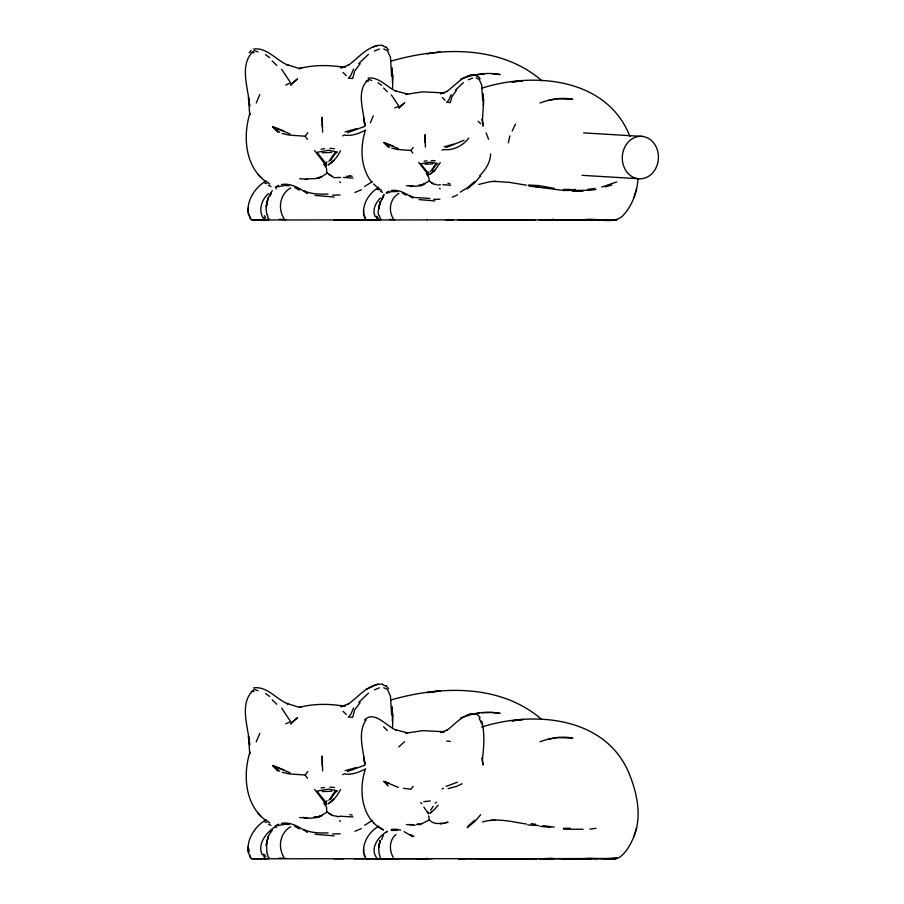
<?xml version="1.0" encoding="UTF-8"?>
<svg xmlns="http://www.w3.org/2000/svg" width="904" height="904" viewBox="0 0 904 904"><rect width="100%" height="100%" fill="white"/><g stroke="black" fill="none" stroke-linecap="round" stroke-linejoin="round"><path stroke-width="1.36" d="M392.924 74.862L392.517 89.044M392.924 713.674L392.517 727.856M483.764 99.542L482.408 120.447L482.239 118.944L483.086 126.221M250.747 219.084C243.131 206.135 253.222 188.857 264.838 181.704M250.747 857.896C243.131 844.946 253.222 827.668 264.838 820.516M364.707 217.977C360.719 206.858 367.939 194.089 377.443 188.213M364.707 856.789C360.719 845.669 367.939 832.9 377.443 827.024M638.066 178.822C636.97 192.71 631.828 206.948 621.726 216.824C611.127 224.689 595.713 217.197 583.634 219.909L597.601 219.887M490.589 153.895C490.42 162.494 485.516 169.681 479.764 175.647M597.601 858.698L583.634 858.721C595.386 857.342 608.109 861.015 619.466 857.444C626.63 852.122 630.969 843.952 634.156 835.804C642.236 814.979 636.732 791.723 628.449 771.903C603.962 715.968 532.818 710.883 481.629 727.031M380.053 840.98L378.64 847.884L379.205 854.314M365.035 131.464C360.108 148.053 360.549 167.669 371.487 181.873M365.035 770.276C358.379 791.079 361.769 819.578 383.578 830.019L379.657 827.397M508.319 142.821L509.856 135.871M634.156 196.993L636.653 188.868M634.156 835.804L636.653 827.68M270.262 195.908L271.46 192.789M382.053 199.705C389.285 182.619 374.188 212.316 379.205 215.502M381.612 839.669L383.511 834.641M271.46 831.601L272.307 829.476L268.138 836.618L266.454 843.782L266.951 853.399M256.239 102.977L259.81 94.547M370.312 122.865L373.273 115.87M256.239 741.788L259.81 733.359M353.588 69.066L350.662 75.778L348.311 78.23L352.684 78.478L354.605 71.201L360.154 63.642M451.107 94.717L448.678 100.299L446.734 102.321L450.361 102.536L451.955 96.491L456.565 90.219M353.588 707.877L350.662 714.589L348.311 717.041L352.684 717.29L354.605 710.013L360.154 702.453M330.819 160.347L335.87 151.725L328.502 150.267L316.954 152.324L326.005 163.567L326.389 165.907L314.581 150.539M432.214 170.483L436.406 163.33L430.293 162.121L420.71 163.827L428.225 173.161L428.541 175.105L418.733 162.347M330.819 799.159L335.87 790.537L328.502 789.079L316.954 791.136L326.005 802.379L326.389 804.718L314.581 789.35M512.24 130.956L515.517 124.051M340.525 150.753C337.644 156.324 333.644 161.985 328.039 165.014L333.926 160.268M440.271 162.528L434.79 170.415L429.908 174.359L434.79 170.415M340.525 789.565C337.644 795.136 333.644 800.797 328.039 803.825L333.926 799.079M326.005 163.567L326.977 161.861M428.225 173.161L429.027 171.737M326.005 802.379L326.977 800.673M328.909 161.443L335.87 151.725M430.632 171.387L436.406 163.33M328.909 800.243L335.87 790.537M430.632 810.199L433.231 806.266M257.979 51.98L254.352 50.488C238.181 63.653 248.6 88.795 249.685 106.197L248.442 97.44L249.741 114.91L249.877 113.328C242.814 136.47 244.984 166.212 265.866 181.704M371.747 80.546L368.753 79.303C355.317 90.23 363.962 111.102 364.877 125.543L364.007 119.486M257.979 690.792L254.352 689.3C238.181 702.464 248.6 727.607 249.685 745.009L248.442 736.251L249.741 753.721L249.877 752.139C242.814 775.282 244.984 805.023 265.866 820.516M366.165 719.81C357.103 732.771 363.498 750.026 364.877 764.355L363.837 757.077L364.741 763.575M272.307 190.665C267.403 197.422 264.838 206.349 266.951 214.587M282.217 133.464L288.873 135.058L305.179 136.221L307.812 132.673M391.873 148.177L397.398 149.499L410.924 150.459L413.117 147.522M282.217 772.276L288.873 773.869L305.179 775.033L307.812 771.485M413.117 786.333L410.924 789.271L403.478 788.288M249.154 52.839L251.131 50.375M364.436 720.059C374.403 709.629 387.025 727.042 396.653 730.296L395.602 729.765L407.704 732.907L405.772 733.2L422.541 730.658L444.418 731.731L440.474 732.556L447.017 730.195L446.542 730.534C455.345 724.285 463.436 713.166 475.301 713.81L478.216 715.313L480.16 717.606M438.225 805.114L434.79 809.227L429.908 813.171L431.694 812.289M395.929 834.482C389.161 840.121 389.104 850.178 393.183 857.41M480.668 175.896L474.668 182.823L467.244 188.902M480.668 814.707L474.668 821.634L467.244 827.714M368.459 54.342L358.809 63.506M463.458 82.501L455.446 90.106M368.459 693.153L358.809 702.318M386.652 193.219L391.274 191.637L397.59 191.569M289.11 824.561L285.268 824.29L276.85 825.68L275.935 826.55L276.217 827.68M386.652 832.03L387.409 831.307C378.301 836.358 369.001 849.014 377.307 858.664L377.827 858.755M268.544 193.501C261.2 199.863 257.448 211.931 264.669 219.83L268.307 219.887L269.324 218.994M380.516 198.01C375.623 202.586 372.019 210.18 375.25 216.7M275.245 187.196L278.601 185.32M386.087 192.767L388.867 191.219M275.245 826.007L278.601 824.132M398.8 746.907L404.596 741.698M381.172 219.163L380.324 219.898L366.561 219.966M474.668 181.467L467.73 187.569L460.26 192.123M269.324 857.806L268.307 858.687L251.73 858.777M467.73 826.38L474.668 820.278M333.124 155.488L337.395 151.974M434.123 166.449L437.672 163.534M333.124 794.288L337.395 790.774M382.731 684.125C368.436 683.334 358.696 696.735 348.085 704.261L348.661 703.843L340.774 706.691L345.531 705.708L340.672 705.979L344.243 706.148C329.214 703.73 313.744 703.47 298.964 707.482M435.129 803.136L436.406 802.142M290.726 187.908C280.014 193.919 277.641 208.18 283.799 218.305M398.935 193.354C390.042 198.349 388.076 210.191 393.183 218.598M290.726 826.719C280.014 832.731 277.641 846.991 283.799 857.116M468.792 138.075C463.029 145.646 453.277 150.798 443.412 149.522L442.067 150.154M378.482 187.139L378.979 188.755L381.601 190.292M378.482 825.951L378.979 827.567M276.85 825.68C267.313 831.431 256.849 843.082 262.194 854.834M322.208 176.348L327.384 173.071L333.926 177.613L340.74 177.478M420.303 185.749L429.355 181.037L432.982 183.941L436.406 184.54M314.151 817.465C319.225 818.041 323.248 814.21 327.384 811.882L331.745 815.363L337.248 816.335M442.158 822.99C437.728 824.199 432.417 823.578 429.355 819.849L420.303 824.55L416.676 824.425M364.617 186.416L372.493 181.614M364.617 825.228L372.493 820.425M551.463 219.83L552.898 219.254M464.068 140.267L446.135 147.555M551.463 858.642L617.025 858.45L607.906 858.721L615.658 858.664M366.369 689.323L377.793 684.012M342.695 135.849L344.311 135.091C351.837 136.414 359.125 133.374 365.713 130.052M342.695 774.66L344.311 773.903C351.837 775.214 359.125 772.174 365.713 768.863M442.067 788.966L443.412 788.333M462 783.791L456.769 786.299L448.113 788.627M317.756 178.246L321.914 176.461M421.366 185.343L424.812 183.862M317.756 817.058L321.914 815.272M285.72 85.021L290.692 82.885L281.63 69.28M394.777 107.96L398.901 106.197L391.375 94.897M285.72 723.833L290.692 721.697L281.63 708.092M354.956 192.473L361.351 189.75M452.237 197.151L457.548 194.891M354.956 831.284L361.351 828.561M374.38 51.053L379.397 49.008M468.362 79.778L472.532 78.083M374.38 689.865L379.397 687.82M347.599 132.718L364.911 126.323M347.599 771.53L364.911 765.134M446.135 786.367L457.481 782.163M382.731 45.313C368.436 44.522 358.696 57.924 348.085 65.45L348.661 65.031L340.774 67.89L345.531 66.896L340.672 67.167L344.243 67.337C329.214 64.918 313.744 64.659 298.964 68.67L301.292 68.308L298.444 68.263L286.715 64.523L287.969 65.167C276.421 60.557 267.053 47.098 253.561 49.065M475.301 75.009C463.436 74.354 455.345 85.473 446.542 91.722L447.017 91.383L440.474 93.745L444.418 92.92L422.541 91.846L405.772 94.389L407.704 94.095L395.602 90.954L396.653 91.485C387.07 87.654 379.284 76.49 368.086 78.117M372.81 47.098L377.793 45.2M467.063 76.49L471.199 74.919M467.063 715.301L471.199 713.731M601.668 187.105L616.709 181.953M478.702 184.439L490.431 181.614L495.302 181.455M460.746 79.043C473.267 74.275 486.849 71.992 500.127 74.557L492.307 73.665M540.05 102.999C550.446 99.044 561.723 97.157 572.729 99.282L557.542 98.751L548.445 100.446M460.746 717.855L469.481 715.2M540.05 741.811C550.446 737.856 561.723 735.969 572.729 738.093L557.542 737.562L548.445 739.257M470.871 714.781C480.306 711.742 490.42 711.787 500.127 713.369L492.307 712.476L481.821 712.725M527.721 858.732L470.114 858.732L543.903 858.721L539.394 858.721M605.397 186.902L611.748 185.083M356.651 128.605L345.158 131.86M453.65 144.143L444.113 146.843M356.651 767.417L345.158 770.671M316.92 178.077L321.27 176.981C316.276 179.919 310.513 177.692 305.224 179.625M424.281 184.292L418.473 185.275M319.089 816.335L321.27 815.792M391.229 61.043C440.836 46.872 500.782 44.985 542.038 80.874M481.629 88.219C533.868 71.484 607.285 77.88 629.907 136.504M391.229 699.854C440.485 685.899 499.742 683.706 541.021 718.861M440.497 824.019L448.068 822.256L444.519 822.696M410.97 186.484L412.913 186.088L406.393 185.738M305.224 818.436L307.563 817.95L299.71 817.544M482.51 822.007C497.019 817.566 511.958 821.894 526.422 824.03M321.044 149.205L324.581 148.651M424.1 161.24L427.038 160.776M321.044 788.017L324.581 787.463M473.233 75.258L484.442 73.857M473.233 714.07L479.369 713.109M322.265 152.799L331.757 152.414M425.117 164.212L432.993 163.906M322.265 791.61L331.757 791.226M529.631 186.088L563.52 190.45L575.272 189.456M595.985 189.49L589.905 190.303L563.52 190.45M589.905 829.115L595.985 828.301M422.541 185.376L415.275 186.337L409.275 185.648M319.168 817.092L310.411 818.256L303.179 817.419M587.781 189.332L594.934 188.416M437.536 185.071L440.44 184.698M337.237 816.73L340.74 816.289M346.368 176.404L349.916 175.964M437.412 52.443L439.999 52.138L427.117 53.765L427.761 53.686M423.75 801.678L430.293 800.933M253.561 687.876C267.053 685.91 276.421 699.368 287.969 703.979L286.715 703.335L298.444 707.075L301.292 707.12M535.078 219.864L470.306 219.932L476.318 219.898M391.274 830.448L397.59 830.38M615.658 219.853L607.906 219.909L617.025 219.638L599.047 219.909M528.286 185.026L538.727 185.58L554.129 188.326M281.483 184.54C291.156 182.823 299.597 188.552 307.405 193.332L303.913 190.778C311.371 194.292 319.948 194.27 328.039 194.077M391.262 190.563C399.286 189.139 406.291 193.897 412.778 197.863L409.885 195.75L413.976 197.411L429.897 198.484M314.276 816.967L316.92 816.888M281.483 823.352C291.156 821.634 299.597 827.363 307.405 832.143L303.913 829.589C311.371 833.104 319.948 833.081 328.039 832.889M417.377 824.12L420.676 824.007M391.262 829.375L396.347 829.205L400.709 830.166M490.431 820.425L495.302 820.267M553.485 219.57L542.264 219.909L551.587 219.706L544.841 219.819L547.982 219.83M607.703 219.921L615.454 219.762L604.426 219.898L617.025 219.638M375.465 858.721L377.307 858.664M553.485 858.382L542.264 858.721L551.587 858.517M607.703 858.732L615.454 858.574L604.426 858.71L617.025 858.45M332.593 195.14L340.062 194.948M433.683 199.366L439.886 199.196M332.593 833.951L340.062 833.759M493.505 181.308L509.641 182.393L526.422 185.218M528.998 186.066L538.614 186.744M527.642 824.911L538.614 825.555M542.502 219.898L588.877 219.909L513.257 219.898L530.264 219.887M542.502 858.71L553.982 858.698M583.125 829.25L563.52 829.262M252.08 219.988L365.521 219.898M366.854 219.988L427.942 219.898L426.756 219.491M252.08 858.8L368.662 858.732M366.854 858.8L398.641 858.687M251.73 219.966L264.669 219.83L263.991 217.615M540.818 219.898L539.236 219.898L543.903 219.909L539.688 219.909M544.276 219.909L551.836 219.83M544.276 858.721L551.836 858.642M522.614 219.909L470.543 219.909M340.853 816.289L353.012 816.922M418.043 858.755L427.942 858.71L426.756 858.303M539.688 858.721L540.818 858.71M572.447 191.309L583.035 191.252M453.209 219.853L428.948 219.887M561.508 219.909L569.52 219.887M354.119 858.743L381.285 858.721M432.507 858.698L379.104 858.721M545.27 858.71L546.197 858.71M490.149 219.909L500.036 219.909M418.213 858.721L425.072 858.698M490.149 858.721L500.036 858.721M533.789 858.71L536.388 858.71M536.592 858.71L537.823 858.71M552.875 219.909L601.748 219.887M378.663 858.721L396.167 858.71M416.247 858.71L464.927 858.676M386.584 858.721L425.761 858.71M469.312 858.71L458.294 858.721L470.136 858.732M561.508 858.721L588.877 858.721L552.875 858.721M477.527 219.875L519.574 219.887M445.536 219.909L464.927 219.864M368.662 219.921L333.621 219.887M519.574 858.698L477.527 858.687L531.258 858.698M535.032 858.71L513.257 858.71L522.885 858.755M581.78 219.932L591.623 219.954M581.78 858.743L591.623 858.766M380.324 858.71L389.771 858.732M333.621 858.698L343.576 858.732M609.85 219.841L612.46 219.853M609.85 858.653L612.46 858.664M544.841 858.63L547.982 858.642M563.384 189.411L570.221 189.467M563.384 828.222L570.221 828.279M549.112 858.642L550.366 858.676M353.012 178.111L343.543 177.455M450.633 185.23L442.768 184.687M389.511 219.423L394.924 219.661M279.381 219.299L285.89 219.582M279.381 858.111L285.89 858.393M299.71 178.732L307.563 179.139M406.393 824.55L412.913 824.9M251.244 52.534L254.08 52.692M366.165 80.998L368.516 81.134M251.244 691.345L254.08 691.504M446.734 741.133L450.361 741.348M583.679 132.899L642.552 136.436A21.255 18.057 -86.6 0 1 654.801 170.008A21.255 18.057 -86.6 0 1 623.726 166.257A21.255 18.057 -86.6 0 1 642.552 136.436M582.097 175.331L638.167 178.698M329.937 148.335L334.446 148.663M431.479 160.517L435.231 160.788M289.11 185.749L285.268 185.478L276.85 186.868L275.935 187.738L276.217 188.868M329.937 787.147L334.446 787.474M419.117 199.603L434.926 200.937M315.033 195.433L334.084 197.038M315.033 834.245L334.084 835.85M540.016 826.324L550.547 827.409M409.275 824.459L415.275 825.149M543.021 825.589L554.129 827.137M531.315 823.691L535.688 824.245M314.129 817.193L316.479 817.544M552.31 219.593L553.982 219.887M447.943 183.275L449.943 183.704M349.78 175.76L352.187 176.28M349.78 814.572L352.187 815.092M393.263 146.177L383.872 142.572L388.2 147.182M398.348 148.572L383.872 142.572L389.816 147.295M283.89 131.057L272.579 126.707L277.788 132.278M290.014 133.95L272.579 126.707L279.743 132.402M398.348 787.384L383.872 781.384L388.2 785.994M283.89 769.869L272.579 765.519L277.788 771.078M290.014 772.762L272.579 765.519L279.743 771.214M377.352 189.309L379.025 189.84M264.725 183.026L266.736 183.659M264.725 821.838L266.736 822.47M389.195 783.237L383.872 781.384L387.319 784.559M413.976 836.223L409.885 834.561L412.778 836.675L404.122 831.635M475.289 75.495L478.227 76.738M382.731 45.901L386.268 47.404M382.731 684.712L386.268 686.215M429.355 181.037L428.699 177.218L426.372 173.692M327.384 173.071L326.683 172.754L326.593 168.449L323.779 164.212M429.355 819.849L428.699 816.029M327.384 811.882L326.683 811.566L326.593 807.261L323.779 803.023M380.448 191.32L382.573 192.269M268.454 185.456L271.008 186.597M268.454 824.267L271.008 825.397M430.835 182.405L433.061 183.422M329.158 174.709L331.847 175.93M329.158 813.521L331.847 814.741M476.171 78.004L479.199 79.428L481.708 84.999L482.679 100.547M383.782 48.929L387.432 50.635L390.46 57.347L391.624 76.094M383.782 687.741L387.432 689.447L390.46 696.159L391.624 714.906M402.28 193.038L406.122 195.185M294.76 187.523L299.382 190.1M294.76 826.335L299.382 828.911M269.844 184.213L265.595 180.766M269.844 823.024L265.595 819.578M377.985 82.806L381.511 85.225M265.493 54.715L269.742 57.619M265.493 693.526L269.742 696.43M439.48 188.303L440.248 188.902M339.576 181.817L340.503 182.54M339.576 820.629L340.503 821.34M378.301 188.213L373.533 183.93M420.71 802.639L421.874 803.69M442.327 97.564L445.073 100.186M343.011 72.489L346.311 75.642M343.011 711.301L346.311 714.454M478.148 121.249L480.736 123.735M383.601 88.016L387.307 91.722M272.251 60.986L276.726 65.45M257.651 174.065L260.86 177.297M383.601 726.827L387.307 730.534M272.251 699.798L276.726 704.261M257.651 812.877L260.86 816.109M373.533 822.742L374.143 823.363M478.216 76.501L480.16 78.795M386.245 47.11L388.584 49.867M386.245 685.921L388.584 688.678M410.924 150.459L412.834 153.115M305.179 136.221L307.473 139.419M305.179 775.033L307.473 778.231M423.863 807.136L428.541 813.916L428.225 811.973M377.183 216.418L378.245 218.361M264.522 215.683L265.81 218.022M264.522 854.495L265.81 856.834M479.199 718.239L481.708 723.81M486.137 132.854L488.567 139.295M364.561 215.92L365.724 219.401M249.323 215.084L250.713 219.276M364.561 854.732L365.724 858.212M249.673 854.947L250.713 858.088M376.177 216.18L377.307 219.853M263.301 854.201L264.669 858.642M482.329 121.113L483.369 125.17M379.601 215.977L380.313 219.062M267.426 215.152L268.296 218.87M379.601 854.777L380.313 857.873M267.426 853.964L268.296 857.681M481.662 720.985C485.03 733.426 483.877 746.614 482.408 759.258L482.239 757.755L483.086 765.033L482.182 760.241M363.837 118.266L364.741 124.763M248.871 848.879L249.097 851.387M425.411 147.092L425.027 134.639L425.038 142.572M322.626 132.153L322.163 117.158L322.186 126.718M322.626 770.965L322.163 755.97L322.186 765.53M363.521 210.09L363.645 214.768M363.521 848.901L363.645 853.579M248.058 208.067L248.216 213.706M248.058 846.878L248.216 852.517M483.211 93.801L483.335 105.689M392.268 67.958L392.415 82.275M392.268 706.77L392.415 721.087M378.787 846.336L378.64 847.884L380.177 840.381L378.787 846.336M267.979 198.53L266.273 206.835L268.138 197.806L267.979 198.53M380.053 202.18L378.64 209.073L380.177 201.569L380.053 202.18M267.979 837.341L266.273 845.647L268.138 836.618L267.979 837.341M293.506 82.015L290.568 85.179L297.54 78.908L293.506 82.015M401.24 105.463L398.8 108.096L404.596 102.886L401.24 105.463M293.506 720.827L290.568 723.991L297.54 717.719L293.506 720.827M522.828 80.671L512.139 82.015L522.828 80.671M439.999 690.95L427.117 692.577L439.999 690.95M522.828 719.482L512.139 720.827L522.828 719.482M531.812 219.898L530.354 219.887L531.812 219.898M531.812 858.71L530.354 858.698L531.812 858.71M469.289 219.898L458.294 219.909L469.289 219.898"/></g></svg>
